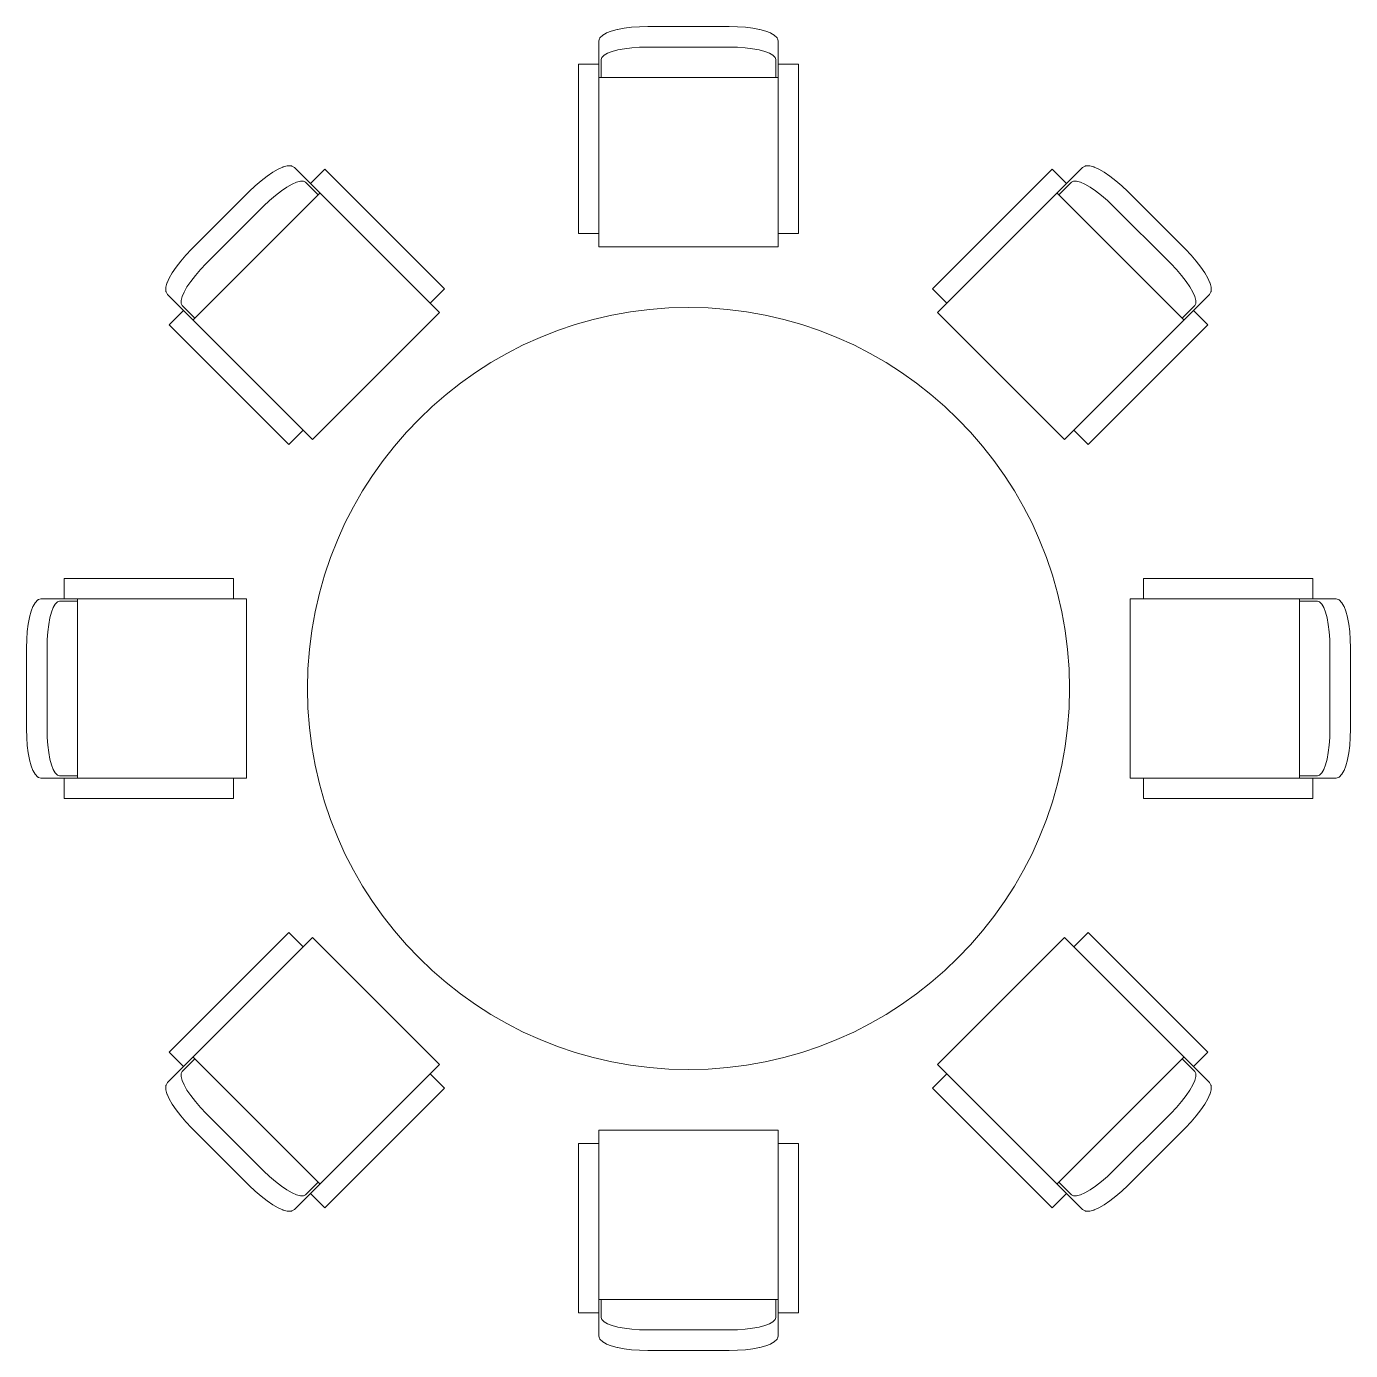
# Model space of a CAD drawing. Header units: millimetres. Extents: x 15905 to 65459, y 54615 to 76704.
# Drawn here: x 21704 to 24831, y 71879 to 75006 of the extents above; entities that cross this region are included whole.
import ezdxf

# ---------------------------------------------------------------- set-up
doc = ezdxf.new("R2010")
doc.units = ezdxf.units.MM
doc.layers.add('Столы', color=250, linetype='Continuous', lineweight=5)

# ---------------------------------------------------------------- blocks, each defined once
blk = doc.blocks.new('ОГ03 на8 персон столR900')
for p, q in [((-115.6, 1562.9), (-96.1, 1563.4)), ((-96.1, 1563.4), (-115.6, 1562.9)), ((-96.1, 1563.4), (96.1, 1563.4)), ((96.1, 1563.4), (-96.1, 1563.4)), ((96.1, 1563.4), (115.6, 1562.9)), ((115.6, 1562.9), (96.1, 1563.4)), ((-211.7, 1529.2), (-209.9, 1534.6)), ((-209.9, 1534.6), (-211.7, 1529.2)), ((-209.9, 1534.6), (-209.6, 1535.6)), ((-209.6, 1535.6), (-209.9, 1534.6)), ((-209.6, 1535.6), (-209.1, 1536.4)), ((-209.1, 1536.4), (-209.6, 1535.6)), ((-209.1, 1536.4), (-208.4, 1537.2)), ((-208.4, 1537.2), (-209.1, 1536.4)), ((-208.4, 1537.2), (-203.3, 1542.4)), ((-203.3, 1542.4), (-208.4, 1537.2)), ((-202.6, 1542.9), (-203.3, 1542.4)), ((-203.3, 1542.4), (-203.1, 1542.5)), ((-203.1, 1542.5), (-203, 1542.6)), ((-203, 1542.6), (-202.6, 1542.9)), ((-202.6, 1542.9), (-194.2, 1547.8)), ((-194.2, 1547.8), (-202.6, 1542.9)), ((-194.2, 1547.8), (-193.5, 1548.1)), ((-193.5, 1548.1), (-194.2, 1547.8)), ((-193.5, 1548.1), (-182.3, 1552.5)), ((-182.3, 1552.5), (-193.5, 1548.1)), ((-182.3, 1552.5), (-168.4, 1556.2)), ((-168.4, 1556.2), (-182.3, 1552.5)), ((-168.4, 1556.2), (-167.8, 1556.4)), ((-167.8, 1556.4), (-168.4, 1556.2)), ((-167.8, 1556.4), (-151.9, 1559.4)), ((-151.9, 1559.4), (-167.8, 1556.4)), ((-151.9, 1559.4), (-134.3, 1561.6)), ((-134.3, 1561.6), (-151.9, 1559.4)), ((-134.3, 1561.6), (-115.6, 1562.9)), ((-115.6, 1562.9), (-134.3, 1561.6)), ((115.6, 1562.9), (134.3, 1561.6)), ((134.3, 1561.6), (115.6, 1562.9)), ((134.3, 1561.6), (151.9, 1559.4)), ((151.9, 1559.4), (134.3, 1561.6)), ((151.9, 1559.4), (167.8, 1556.4)), ((167.8, 1556.4), (151.9, 1559.4)), ((168.4, 1556.2), (167.8, 1556.4)), ((168.4, 1556.2), (167.8, 1556.4)), ((168.4, 1556.2), (182.3, 1552.5)), ((182.3, 1552.5), (168.4, 1556.2)), ((182.3, 1552.5), (193.5, 1548.1)), ((193.5, 1548.1), (182.3, 1552.5)), ((194.2, 1547.8), (193.5, 1548.1)), ((194.2, 1547.8), (193.5, 1548.1)), ((194.2, 1547.8), (202.6, 1542.9)), ((202.6, 1542.9), (194.2, 1547.8)), ((203, 1542.6), (202.6, 1542.9)), ((203.3, 1542.4), (202.6, 1542.9)), ((203.1, 1542.5), (203, 1542.6)), ((203.3, 1542.4), (203.1, 1542.5)), ((203.3, 1542.4), (208.4, 1537.2)), ((208.4, 1537.2), (203.3, 1542.4)), ((209.1, 1536.4), (208.4, 1537.2)), ((209.1, 1536.4), (208.4, 1537.2)), ((209.6, 1535.6), (209.1, 1536.4)), ((209.6, 1535.6), (209.1, 1536.4)), ((209.9, 1534.6), (209.6, 1535.6)), ((209.9, 1534.6), (209.6, 1535.6)), ((209.9, 1534.6), (211.7, 1529.2)), ((211.7, 1529.2), (209.9, 1534.6)), ((-211.9, 1527.7), (-211.8, 1528.2)), ((-211.8, 1528.2), (-211.9, 1527.7)), ((-211.9, 1043.4), (-211.9, 1527.7)), ((-211.9, 1527.7), (-211.9, 1474.7)), ((-211.8, 1528.2), (-211.7, 1529.2)), ((-211.7, 1529.2), (-211.8, 1528.2)), ((-191.3, 1500.1), (-180.4, 1504.3)), ((-180.4, 1504.3), (-166.8, 1508)), ((-166.8, 1508), (-151.2, 1510.9)), ((-151.2, 1510.9), (-133.8, 1513.1)), ((-133.8, 1513.1), (-115.4, 1514.5)), ((-115.4, 1514.5), (-96, 1514.9)), ((-96, 1514.9), (96, 1514.9)), ((96, 1514.9), (115.4, 1514.5)), ((115.4, 1514.5), (133.8, 1513.1)), ((133.8, 1513.1), (151.2, 1510.9)), ((151.2, 1510.9), (166.8, 1508)), ((166.8, 1508), (180.4, 1504.3)), ((180.4, 1504.3), (191.3, 1500.1)), ((211.8, 1528.2), (211.7, 1529.2)), ((211.8, 1528.2), (211.7, 1529.2)), ((211.9, 1527.7), (211.8, 1528.2)), ((211.9, 1527.7), (211.8, 1528.2)), ((211.9, 1043.4), (211.9, 1527.7)), ((211.9, 1474.7), (211.9, 1527.7)), ((-260, 1474.7), (-260, 1074.7)), ((-211.9, 1474.7), (-260, 1474.7)), ((-211.9, 1474.7), (-260, 1474.7)), ((-260, 1474.7), (-260, 1074.7)), ((-206.1, 1485.2), (-204.4, 1490.4)), ((-206.1, 1443), (-206.1, 1485.2)), ((-204.4, 1490.4), (-199.4, 1495.4)), ((-199.4, 1495.4), (-191.3, 1500.1)), ((191.3, 1500.1), (199.4, 1495.4)), ((199.4, 1495.4), (204.4, 1490.4)), ((204.4, 1490.4), (206.1, 1485.2)), ((206.1, 1485.2), (206.1, 1443)), ((260, 1474.7), (211.9, 1474.7)), ((260, 1474.7), (211.9, 1474.7)), ((260, 1074.7), (260, 1474.7)), ((260, 1074.7), (260, 1474.7)), ((-211.9, 1443), (211.9, 1443)), ((-981.3, 1219.5), (-981.9, 1219.2)), ((-981.3, 1219.5), (-981.9, 1219.2)), ((-981.3, 1219.5), (-968.9, 1226.6)), ((-968.9, 1226.6), (-981.3, 1219.5)), ((-968.9, 1226.6), (-957.9, 1231.5)), ((-957.9, 1231.5), (-968.9, 1226.6)), ((-957.1, 1231.8), (-957.9, 1231.5)), ((-957.1, 1231.8), (-957.9, 1231.5)), ((-957.1, 1231.8), (-947.8, 1234.2)), ((-947.8, 1234.2), (-957.1, 1231.8)), ((-946.9, 1234.4), (-947.8, 1234.2)), ((-947.2, 1234.3), (-947.8, 1234.2)), ((-947.1, 1234.3), (-947.2, 1234.3)), ((-946.9, 1234.4), (-947.1, 1234.3)), ((-946.9, 1234.4), (-939.6, 1234.3)), ((-939.6, 1234.3), (-946.9, 1234.4)), ((-938.6, 1234.2), (-939.6, 1234.3)), ((-938.6, 1234.2), (-939.6, 1234.3)), ((-937.6, 1234), (-938.6, 1234.2)), ((-937.6, 1234), (-938.6, 1234.2)), ((-936.7, 1233.6), (-937.6, 1234)), ((-936.7, 1233.6), (-937.6, 1234)), ((-936.7, 1233.6), (-931.7, 1231)), ((-931.7, 1231), (-936.7, 1233.6)), ((-930.8, 1230.4), (-931.7, 1231)), ((-930.8, 1230.4), (-931.7, 1231)), ((-930.5, 1230.1), (-930.8, 1230.4)), ((-930.5, 1230.1), (-930.8, 1230.4)), ((-588, 887.6), (-930.5, 1230.1)), ((-892.9, 1192.6), (-930.5, 1230.1)), ((-858.9, 1226.6), (-892.9, 1192.6)), ((-858.9, 1226.6), (-892.9, 1192.6)), ((-576.1, 943.8), (-858.9, 1226.6)), ((-576.1, 943.8), (-858.9, 1226.6)), ((858.9, 1226.6), (576.1, 943.8)), ((858.9, 1226.6), (576.1, 943.8)), ((588, 887.6), (930.5, 1230.1)), ((892.9, 1192.6), (858.9, 1226.6)), ((892.9, 1192.6), (858.9, 1226.6)), ((930.5, 1230.1), (892.9, 1192.6)), ((930.5, 1230.1), (930.8, 1230.4)), ((930.8, 1230.4), (930.5, 1230.1)), ((930.8, 1230.4), (931.7, 1231)), ((931.7, 1231), (930.8, 1230.4)), ((931.7, 1231), (936.7, 1233.6)), ((936.7, 1233.6), (931.7, 1231)), ((936.7, 1233.6), (937.6, 1234)), ((937.6, 1234), (936.7, 1233.6)), ((937.6, 1234), (938.6, 1234.2)), ((938.6, 1234.2), (937.6, 1234)), ((938.6, 1234.2), (939.6, 1234.3)), ((939.6, 1234.3), (938.6, 1234.2)), ((939.6, 1234.3), (946.9, 1234.4)), ((946.9, 1234.4), (939.6, 1234.3)), ((946.9, 1234.4), (947.1, 1234.3)), ((947.8, 1234.2), (946.9, 1234.4)), ((947.1, 1234.3), (947.2, 1234.3)), ((947.2, 1234.3), (947.8, 1234.2)), ((947.8, 1234.2), (957.1, 1231.8)), ((957.1, 1231.8), (947.8, 1234.2)), ((957.1, 1231.8), (957.9, 1231.5)), ((957.9, 1231.5), (957.1, 1231.8)), ((957.9, 1231.5), (968.9, 1226.6)), ((968.9, 1226.6), (957.9, 1231.5)), ((968.9, 1226.6), (981.3, 1219.5)), ((981.3, 1219.5), (968.9, 1226.6)), ((981.3, 1219.5), (981.9, 1219.2)), ((981.9, 1219.2), (981.3, 1219.5)), ((-1023.4, 1186.9), (-1009.2, 1199.2)), ((-1009.2, 1199.2), (-1023.4, 1186.9)), ((-1009.2, 1199.2), (-995.2, 1210.1)), ((-995.2, 1210.1), (-1009.2, 1199.2)), ((-995.2, 1210.1), (-981.9, 1219.2)), ((-981.9, 1219.2), (-995.2, 1210.1)), ((-948.3, 1184.3), (-936.2, 1191.3)), ((-936.2, 1191.3), (-925.4, 1196)), ((-925.4, 1196), (-916.4, 1198.4)), ((-916.4, 1198.4), (-909.3, 1198.4)), ((-909.3, 1198.4), (-904.5, 1195.9)), ((-904.5, 1195.9), (-874.6, 1166.1)), ((874.6, 1166.1), (904.5, 1195.9)), ((904.5, 1195.9), (909.3, 1198.4)), ((909.3, 1198.4), (916.4, 1198.4)), ((916.4, 1198.4), (925.4, 1196)), ((925.4, 1196), (936.2, 1191.3)), ((936.2, 1191.3), (948.3, 1184.3)), ((981.9, 1219.2), (995.2, 1210.1)), ((995.2, 1210.1), (981.9, 1219.2)), ((995.2, 1210.1), (1009.2, 1199.2)), ((1009.2, 1199.2), (995.2, 1210.1)), ((1009.2, 1199.2), (1023.4, 1186.9)), ((1023.4, 1186.9), (1009.2, 1199.2)), ((-1173.5, 1037.5), (-1037.5, 1173.5)), ((-1037.5, 1173.5), (-1173.5, 1037.5)), ((-1170.1, 870.5), (-870.5, 1170.1)), ((-1037.5, 1173.5), (-1023.4, 1186.9)), ((-1023.4, 1186.9), (-1037.5, 1173.5)), ((-989.3, 1152.5), (-975.3, 1164.6)), ((-975.3, 1164.6), (-961.5, 1175.3)), ((-961.5, 1175.3), (-948.3, 1184.3)), ((870.5, 1170.1), (1170.1, 870.5)), ((948.3, 1184.3), (961.5, 1175.3)), ((961.5, 1175.3), (975.3, 1164.6)), ((975.3, 1164.6), (989.3, 1152.5)), ((1023.4, 1186.9), (1037.5, 1173.5)), ((1037.5, 1173.5), (1023.4, 1186.9)), ((1037.5, 1173.5), (1173.5, 1037.5)), ((1173.5, 1037.5), (1037.5, 1173.5)), ((-1139.1, 1003.3), (-1003.3, 1139.1)), ((-1003.3, 1139.1), (-989.3, 1152.5)), ((989.3, 1152.5), (1003.3, 1139.1)), ((1003.3, 1139.1), (1139.1, 1003.3)), ((-260, 1074.7), (-211.9, 1074.7)), ((-260, 1074.7), (-211.9, 1074.7)), ((-211.9, 1074.7), (-211.9, 1043.4)), ((211.9, 1074.7), (260, 1074.7)), ((211.9, 1043.4), (211.9, 1074.7)), ((211.9, 1074.7), (260, 1074.7)), ((-1186.9, 1023.4), (-1173.5, 1037.5)), ((-1173.5, 1037.5), (-1186.9, 1023.4)), ((-211.9, 1043.4), (211.9, 1043.4)), ((-211.9, 1043.4), (211.9, 1043.4)), ((1173.5, 1037.5), (1186.9, 1023.4)), ((1186.9, 1023.4), (1173.5, 1037.5)), ((-1210.1, 995.2), (-1199.2, 1009.2)), ((-1199.2, 1009.2), (-1210.1, 995.2)), ((-1199.2, 1009.2), (-1186.9, 1023.4)), ((-1186.9, 1023.4), (-1199.2, 1009.2)), ((-1152.5, 989.3), (-1139.1, 1003.3)), ((1139.1, 1003.3), (1152.5, 989.3)), ((1186.9, 1023.4), (1199.2, 1009.2)), ((1199.2, 1009.2), (1186.9, 1023.4)), ((1199.2, 1009.2), (1210.1, 995.2)), ((1210.1, 995.2), (1199.2, 1009.2)), ((-1226.6, 968.9), (-1219.5, 981.3)), ((-1219.5, 981.3), (-1226.6, 968.9)), ((-1219.5, 981.3), (-1219.2, 981.9)), ((-1219.2, 981.9), (-1219.5, 981.3)), ((-1219.2, 981.9), (-1210.1, 995.2)), ((-1210.1, 995.2), (-1219.2, 981.9)), ((-1175.3, 961.5), (-1164.6, 975.3)), ((-1164.6, 975.3), (-1152.5, 989.3)), ((1152.5, 989.3), (1164.6, 975.3)), ((1164.6, 975.3), (1175.3, 961.5)), ((1210.1, 995.2), (1219.2, 981.9)), ((1219.2, 981.9), (1210.1, 995.2)), ((1219.5, 981.3), (1219.2, 981.9)), ((1219.5, 981.3), (1219.2, 981.9)), ((1219.5, 981.3), (1226.6, 968.9)), ((1226.6, 968.9), (1219.5, 981.3)), ((-1234.2, 947.8), (-1234.4, 946.9)), ((-1234.4, 946.9), (-1234.3, 947.1)), ((-1234.3, 939.6), (-1234.4, 946.9)), ((-1234.4, 946.9), (-1234.3, 939.6)), ((-1234.3, 947.2), (-1234.2, 947.8)), ((-1234.3, 947.1), (-1234.3, 947.2)), ((-1234.2, 938.6), (-1234.3, 939.6)), ((-1234.3, 939.6), (-1234.2, 938.6)), ((-1234.2, 947.8), (-1231.8, 957.1)), ((-1231.8, 957.1), (-1234.2, 947.8)), ((-1234, 937.6), (-1234.2, 938.6)), ((-1234.2, 938.6), (-1234, 937.6)), ((-1231.8, 957.1), (-1231.5, 957.9)), ((-1231.5, 957.9), (-1231.8, 957.1)), ((-1231.5, 957.9), (-1226.6, 968.9)), ((-1226.6, 968.9), (-1231.5, 957.9)), ((-1191.3, 936.2), (-1184.3, 948.3)), ((-1184.3, 948.3), (-1175.3, 961.5)), ((-610.1, 909.7), (-576.1, 943.8)), ((-610.1, 909.7), (-576.1, 943.8)), ((576.1, 943.8), (610.1, 909.7)), ((576.1, 943.8), (610.1, 909.7)), ((1175.3, 961.5), (1184.3, 948.3)), ((1184.3, 948.3), (1191.3, 936.2)), ((1226.6, 968.9), (1231.5, 957.9)), ((1231.5, 957.9), (1226.6, 968.9)), ((1231.8, 957.1), (1231.5, 957.9)), ((1231.8, 957.1), (1231.5, 957.9)), ((1231.8, 957.1), (1234.2, 947.8)), ((1234.2, 947.8), (1231.8, 957.1)), ((1234, 937.6), (1234.2, 938.6)), ((1234, 937.6), (1234.2, 938.6)), ((1234.3, 947.2), (1234.2, 947.8)), ((1234.4, 946.9), (1234.2, 947.8)), ((1234.2, 938.6), (1234.3, 939.6)), ((1234.2, 938.6), (1234.3, 939.6)), ((1234.3, 947.1), (1234.3, 947.2)), ((1234.4, 946.9), (1234.3, 947.1)), ((1234.4, 946.9), (1234.3, 939.6)), ((1234.3, 939.6), (1234.4, 946.9)), ((-1233.6, 936.7), (-1234, 937.6)), ((-1234, 937.6), (-1233.6, 936.7)), ((-1231, 931.7), (-1233.6, 936.7)), ((-1233.6, 936.7), (-1231, 931.7)), ((-1230.4, 930.8), (-1231, 931.7)), ((-1231, 931.7), (-1230.4, 930.8)), ((-1230.1, 930.5), (-1230.4, 930.8)), ((-1230.4, 930.8), (-1230.1, 930.5)), ((-887.6, 588), (-1230.1, 930.5)), ((-1230.1, 930.5), (-1192.6, 892.9)), ((-1198.4, 916.4), (-1196, 925.4)), ((-1198.4, 909.3), (-1198.4, 916.4)), ((-1195.9, 904.5), (-1198.4, 909.3)), ((-1196, 925.4), (-1191.3, 936.2)), ((-588, 887.6), (-610.1, 909.7)), ((610.1, 909.7), (588, 887.6)), ((887.6, 588), (1230.1, 930.5)), ((1191.3, 936.2), (1196, 925.4)), ((1192.6, 892.9), (1230.1, 930.5)), ((1198.4, 909.3), (1195.9, 904.5)), ((1196, 925.4), (1198.4, 916.4)), ((1198.4, 916.4), (1198.4, 909.3)), ((1230.1, 930.5), (1230.4, 930.8)), ((1230.1, 930.5), (1230.4, 930.8)), ((1230.4, 930.8), (1231, 931.7)), ((1230.4, 930.8), (1231, 931.7)), ((1233.6, 936.7), (1231, 931.7)), ((1231, 931.7), (1233.6, 936.7)), ((1233.6, 936.7), (1234, 937.6)), ((1233.6, 936.7), (1234, 937.6)), ((-1192.6, 892.9), (-1226.6, 858.9)), ((-1192.6, 892.9), (-1226.6, 858.9)), ((-1166.1, 874.6), (-1195.9, 904.5)), ((-887.6, 588), (-588, 887.6)), ((-887.6, 588), (-588, 887.6)), ((588, 887.6), (887.6, 588)), ((588, 887.6), (887.6, 588)), ((1195.9, 904.5), (1166.1, 874.6)), ((1226.6, 858.9), (1192.6, 892.9)), ((1226.6, 858.9), (1192.6, 892.9)), ((-1226.6, 858.9), (-943.8, 576.1)), ((-1226.6, 858.9), (-943.8, 576.1)), ((943.8, 576.1), (1226.6, 858.9)), ((943.8, 576.1), (1226.6, 858.9)), ((-943.8, 576.1), (-909.7, 610.1)), ((-943.8, 576.1), (-909.7, 610.1)), ((-909.7, 610.1), (-887.6, 588)), ((887.6, 588), (909.7, 610.1)), ((909.7, 610.1), (943.8, 576.1)), ((909.7, 610.1), (943.8, 576.1)), ((-1474.7, 260), (-1474.7, 211.9)), ((-1074.7, 260), (-1474.7, 260)), ((-1074.7, 260), (-1474.7, 260)), ((-1474.7, 260), (-1474.7, 211.9)), ((-1074.7, 211.9), (-1074.7, 260)), ((-1074.7, 211.9), (-1074.7, 260)), ((1074.7, 260), (1074.7, 211.9)), ((1474.7, 260), (1074.7, 260)), ((1474.7, 260), (1074.7, 260)), ((1074.7, 260), (1074.7, 211.9)), ((1474.7, 211.9), (1474.7, 260)), ((1474.7, 211.9), (1474.7, 260)), ((-1552.5, 182.3), (-1548.1, 193.5)), ((-1548.1, 193.5), (-1552.5, 182.3)), ((-1547.8, 194.2), (-1548.1, 193.5)), ((-1547.8, 194.2), (-1548.1, 193.5)), ((-1547.8, 194.2), (-1542.9, 202.6)), ((-1542.9, 202.6), (-1547.8, 194.2)), ((-1542.4, 203.3), (-1542.9, 202.6)), ((-1542.6, 203), (-1542.9, 202.6)), ((-1542.5, 203.1), (-1542.6, 203)), ((-1542.4, 203.3), (-1542.5, 203.1)), ((-1542.4, 203.3), (-1537.2, 208.4)), ((-1537.2, 208.4), (-1542.4, 203.3)), ((-1536.4, 209.1), (-1537.2, 208.4)), ((-1536.4, 209.1), (-1537.2, 208.4)), ((-1535.6, 209.6), (-1536.4, 209.1)), ((-1535.6, 209.6), (-1536.4, 209.1)), ((-1534.6, 209.9), (-1535.6, 209.6)), ((-1534.6, 209.9), (-1535.6, 209.6)), ((-1534.6, 209.9), (-1529.2, 211.7)), ((-1529.2, 211.7), (-1534.6, 209.9)), ((-1528.2, 211.8), (-1529.2, 211.7)), ((-1528.2, 211.8), (-1529.2, 211.7)), ((-1527.7, 211.9), (-1528.2, 211.8)), ((-1527.7, 211.9), (-1528.2, 211.8)), ((-1043.4, 211.9), (-1527.7, 211.9)), ((-1474.7, 211.9), (-1527.7, 211.9)), ((-1504.3, 180.4), (-1500.1, 191.3)), ((-1500.1, 191.3), (-1495.4, 199.4)), ((-1495.4, 199.4), (-1490.4, 204.4)), ((-1490.4, 204.4), (-1485.2, 206.1)), ((-1485.2, 206.1), (-1443, 206.1)), ((-1443, -211.9), (-1443, 211.9)), ((-1043.4, 211.9), (-1074.7, 211.9)), ((-1043.4, -211.9), (-1043.4, 211.9)), ((-1043.4, -211.9), (-1043.4, 211.9)), ((1043.4, 211.9), (1527.7, 211.9)), ((1043.4, 211.9), (1043.4, -211.9)), ((1074.7, 211.9), (1043.4, 211.9)), ((1043.4, 211.9), (1043.4, -211.9)), ((1443, 211.9), (1443, -211.9)), ((1443, 206.1), (1485.2, 206.1)), ((1527.7, 211.9), (1474.7, 211.9)), ((1485.2, 206.1), (1490.4, 204.4)), ((1490.4, 204.4), (1495.4, 199.4)), ((1495.4, 199.4), (1500.1, 191.3)), ((1500.1, 191.3), (1504.3, 180.4)), ((1527.7, 211.9), (1528.2, 211.8)), ((1528.2, 211.8), (1527.7, 211.9)), ((1528.2, 211.8), (1529.2, 211.7)), ((1529.2, 211.7), (1528.2, 211.8)), ((1529.2, 211.7), (1534.6, 209.9)), ((1534.6, 209.9), (1529.2, 211.7)), ((1534.6, 209.9), (1535.6, 209.6)), ((1535.6, 209.6), (1534.6, 209.9)), ((1535.6, 209.6), (1536.4, 209.1)), ((1536.4, 209.1), (1535.6, 209.6)), ((1536.4, 209.1), (1537.2, 208.4)), ((1537.2, 208.4), (1536.4, 209.1)), ((1537.2, 208.4), (1542.4, 203.3)), ((1542.4, 203.3), (1537.2, 208.4)), ((1542.4, 203.3), (1542.5, 203.1)), ((1542.9, 202.6), (1542.4, 203.3)), ((1542.5, 203.1), (1542.6, 203)), ((1542.6, 203), (1542.9, 202.6)), ((1542.9, 202.6), (1547.8, 194.2)), ((1547.8, 194.2), (1542.9, 202.6)), ((1547.8, 194.2), (1548.1, 193.5)), ((1548.1, 193.5), (1547.8, 194.2)), ((1548.1, 193.5), (1552.5, 182.3)), ((1552.5, 182.3), (1548.1, 193.5)), ((-1559.4, 151.9), (-1556.4, 167.8)), ((-1556.4, 167.8), (-1559.4, 151.9)), ((-1556.2, 168.4), (-1556.4, 167.8)), ((-1556.2, 168.4), (-1556.4, 167.8)), ((-1556.2, 168.4), (-1552.5, 182.3)), ((-1552.5, 182.3), (-1556.2, 168.4)), ((-1510.9, 151.2), (-1508, 166.8)), ((-1508, 166.8), (-1504.3, 180.4)), ((1504.3, 180.4), (1508, 166.8)), ((1508, 166.8), (1510.9, 151.2)), ((1552.5, 182.3), (1556.2, 168.4)), ((1556.2, 168.4), (1552.5, 182.3)), ((1556.2, 168.4), (1556.4, 167.8)), ((1556.4, 167.8), (1556.2, 168.4)), ((1556.4, 167.8), (1559.4, 151.9)), ((1559.4, 151.9), (1556.4, 167.8)), ((-1562.9, 115.6), (-1561.6, 134.3)), ((-1561.6, 134.3), (-1562.9, 115.6)), ((-1561.6, 134.3), (-1559.4, 151.9)), ((-1559.4, 151.9), (-1561.6, 134.3)), ((-1514.5, 115.4), (-1513.1, 133.8)), ((-1513.1, 133.8), (-1510.9, 151.2)), ((1510.9, 151.2), (1513.1, 133.8)), ((1513.1, 133.8), (1514.5, 115.4)), ((1559.4, 151.9), (1561.6, 134.3)), ((1561.6, 134.3), (1559.4, 151.9)), ((1561.6, 134.3), (1562.9, 115.6)), ((1562.9, 115.6), (1561.6, 134.3)), ((-1563.4, 96.1), (-1562.9, 115.6)), ((-1562.9, 115.6), (-1563.4, 96.1)), ((-1563.4, -96.1), (-1563.4, 96.1)), ((-1563.4, 96.1), (-1563.4, -96.1)), ((-1514.9, 96), (-1514.5, 115.4)), ((-1514.9, -96), (-1514.9, 96)), ((1514.5, 115.4), (1514.9, 96)), ((1514.9, 96), (1514.9, -96)), ((1562.9, 115.6), (1563.4, 96.1)), ((1563.4, 96.1), (1562.9, 115.6)), ((1563.4, 96.1), (1563.4, -96.1)), ((1563.4, -96.1), (1563.4, 96.1)), ((-1562.9, -115.6), (-1563.4, -96.1)), ((-1563.4, -96.1), (-1562.9, -115.6)), ((-1561.6, -134.3), (-1562.9, -115.6)), ((-1562.9, -115.6), (-1561.6, -134.3)), ((-1514.5, -115.4), (-1514.9, -96)), ((-1513.1, -133.8), (-1514.5, -115.4)), ((1514.5, -115.4), (1513.1, -133.8)), ((1514.9, -96), (1514.5, -115.4)), ((1562.9, -115.6), (1561.6, -134.3)), ((1561.6, -134.3), (1562.9, -115.6)), ((1563.4, -96.1), (1562.9, -115.6)), ((1562.9, -115.6), (1563.4, -96.1)), ((-1559.4, -151.9), (-1561.6, -134.3)), ((-1561.6, -134.3), (-1559.4, -151.9)), ((-1556.4, -167.8), (-1559.4, -151.9)), ((-1559.4, -151.9), (-1556.4, -167.8)), ((-1510.9, -151.2), (-1513.1, -133.8)), ((-1508, -166.8), (-1510.9, -151.2)), ((1510.9, -151.2), (1508, -166.8)), ((1513.1, -133.8), (1510.9, -151.2)), ((1559.4, -151.9), (1556.4, -167.8)), ((1556.4, -167.8), (1559.4, -151.9)), ((1561.6, -134.3), (1559.4, -151.9)), ((1559.4, -151.9), (1561.6, -134.3)), ((-1556.2, -168.4), (-1556.4, -167.8)), ((-1556.4, -167.8), (-1556.2, -168.4)), ((-1552.5, -182.3), (-1556.2, -168.4)), ((-1556.2, -168.4), (-1552.5, -182.3)), ((-1548.1, -193.5), (-1552.5, -182.3)), ((-1552.5, -182.3), (-1548.1, -193.5)), ((-1504.3, -180.4), (-1508, -166.8)), ((-1500.1, -191.3), (-1504.3, -180.4)), ((1504.3, -180.4), (1500.1, -191.3)), ((1508, -166.8), (1504.3, -180.4)), ((1552.5, -182.3), (1548.1, -193.5)), ((1548.1, -193.5), (1552.5, -182.3)), ((1556.2, -168.4), (1552.5, -182.3)), ((1552.5, -182.3), (1556.2, -168.4)), ((1556.2, -168.4), (1556.4, -167.8)), ((1556.2, -168.4), (1556.4, -167.8)), ((-1547.8, -194.2), (-1548.1, -193.5)), ((-1548.1, -193.5), (-1547.8, -194.2)), ((-1542.9, -202.6), (-1547.8, -194.2)), ((-1547.8, -194.2), (-1542.9, -202.6)), ((-1542.6, -203), (-1542.9, -202.6)), ((-1542.9, -202.6), (-1542.4, -203.3)), ((-1542.5, -203.1), (-1542.6, -203)), ((-1542.4, -203.3), (-1542.5, -203.1)), ((-1537.2, -208.4), (-1542.4, -203.3)), ((-1542.4, -203.3), (-1537.2, -208.4)), ((-1536.4, -209.1), (-1537.2, -208.4)), ((-1537.2, -208.4), (-1536.4, -209.1)), ((-1535.6, -209.6), (-1536.4, -209.1)), ((-1536.4, -209.1), (-1535.6, -209.6)), ((-1534.6, -209.9), (-1535.6, -209.6)), ((-1535.6, -209.6), (-1534.6, -209.9)), ((-1529.2, -211.7), (-1534.6, -209.9)), ((-1534.6, -209.9), (-1529.2, -211.7)), ((-1528.2, -211.8), (-1529.2, -211.7)), ((-1529.2, -211.7), (-1528.2, -211.8)), ((-1527.7, -211.9), (-1528.2, -211.8)), ((-1528.2, -211.8), (-1527.7, -211.9)), ((-1043.4, -211.9), (-1527.7, -211.9)), ((-1527.7, -211.9), (-1474.7, -211.9)), ((-1495.4, -199.4), (-1500.1, -191.3)), ((-1490.4, -204.4), (-1495.4, -199.4)), ((-1485.2, -206.1), (-1490.4, -204.4)), ((-1443, -206.1), (-1485.2, -206.1)), ((-1474.7, -211.9), (-1474.7, -260)), ((-1474.7, -211.9), (-1474.7, -260)), ((-1074.7, -260), (-1074.7, -211.9)), ((-1074.7, -260), (-1074.7, -211.9)), ((-1074.7, -211.9), (-1043.4, -211.9)), ((1043.4, -211.9), (1527.7, -211.9)), ((1043.4, -211.9), (1074.7, -211.9)), ((1074.7, -211.9), (1074.7, -260)), ((1074.7, -211.9), (1074.7, -260)), ((1485.2, -206.1), (1443, -206.1)), ((1474.7, -260), (1474.7, -211.9)), ((1474.7, -260), (1474.7, -211.9)), ((1474.7, -211.9), (1527.7, -211.9)), ((1490.4, -204.4), (1485.2, -206.1)), ((1495.4, -199.4), (1490.4, -204.4)), ((1500.1, -191.3), (1495.4, -199.4)), ((1527.7, -211.9), (1528.2, -211.8)), ((1527.7, -211.9), (1528.2, -211.8)), ((1528.2, -211.8), (1529.2, -211.7)), ((1528.2, -211.8), (1529.2, -211.7)), ((1534.6, -209.9), (1529.2, -211.7)), ((1529.2, -211.7), (1534.6, -209.9)), ((1534.6, -209.9), (1535.6, -209.6)), ((1534.6, -209.9), (1535.6, -209.6)), ((1535.6, -209.6), (1536.4, -209.1)), ((1535.6, -209.6), (1536.4, -209.1)), ((1536.4, -209.1), (1537.2, -208.4)), ((1536.4, -209.1), (1537.2, -208.4)), ((1542.4, -203.3), (1537.2, -208.4)), ((1537.2, -208.4), (1542.4, -203.3)), ((1542.4, -203.3), (1542.9, -202.6)), ((1542.4, -203.3), (1542.5, -203.1)), ((1542.5, -203.1), (1542.6, -203)), ((1542.6, -203), (1542.9, -202.6)), ((1547.8, -194.2), (1542.9, -202.6)), ((1542.9, -202.6), (1547.8, -194.2)), ((1547.8, -194.2), (1548.1, -193.5)), ((1547.8, -194.2), (1548.1, -193.5)), ((-1474.7, -260), (-1074.7, -260)), ((-1474.7, -260), (-1074.7, -260)), ((1074.7, -260), (1474.7, -260)), ((1074.7, -260), (1474.7, -260)), ((-887.6, -588), (-1230.1, -930.5)), ((-943.8, -576.1), (-1226.6, -858.9)), ((-943.8, -576.1), (-1226.6, -858.9)), ((-909.7, -610.1), (-943.8, -576.1)), ((-909.7, -610.1), (-943.8, -576.1)), ((-887.6, -588), (-909.7, -610.1)), ((-588, -887.6), (-887.6, -588)), ((-588, -887.6), (-887.6, -588)), ((887.6, -588), (588, -887.6)), ((887.6, -588), (588, -887.6)), ((887.6, -588), (1230.1, -930.5)), ((909.7, -610.1), (887.6, -588)), ((943.8, -576.1), (909.7, -610.1)), ((943.8, -576.1), (909.7, -610.1)), ((1226.6, -858.9), (943.8, -576.1)), ((1226.6, -858.9), (943.8, -576.1)), ((-1226.6, -858.9), (-1192.6, -892.9)), ((-1226.6, -858.9), (-1192.6, -892.9)), ((-1195.9, -904.5), (-1166.1, -874.6)), ((-870.5, -1170.1), (-1170.1, -870.5)), ((1170.1, -870.5), (870.5, -1170.1)), ((1166.1, -874.6), (1195.9, -904.5)), ((1192.6, -892.9), (1226.6, -858.9)), ((1192.6, -892.9), (1226.6, -858.9)), ((-1192.6, -892.9), (-1230.1, -930.5)), ((-1198.4, -909.3), (-1195.9, -904.5)), ((-588, -887.6), (-930.5, -1230.1)), ((-610.1, -909.7), (-588, -887.6)), ((588, -887.6), (930.5, -1230.1)), ((588, -887.6), (610.1, -909.7)), ((1230.1, -930.5), (1192.6, -892.9)), ((1195.9, -904.5), (1198.4, -909.3)), ((-1234, -937.6), (-1234.2, -938.6)), ((-1234, -937.6), (-1234.2, -938.6)), ((-1233.6, -936.7), (-1234, -937.6)), ((-1233.6, -936.7), (-1234, -937.6)), ((-1233.6, -936.7), (-1231, -931.7)), ((-1231, -931.7), (-1233.6, -936.7)), ((-1230.4, -930.8), (-1231, -931.7)), ((-1230.4, -930.8), (-1231, -931.7)), ((-1230.1, -930.5), (-1230.4, -930.8)), ((-1230.1, -930.5), (-1230.4, -930.8)), ((-1198.4, -916.4), (-1198.4, -909.3)), ((-1196, -925.4), (-1198.4, -916.4)), ((-1191.3, -936.2), (-1196, -925.4)), ((-1184.3, -948.3), (-1191.3, -936.2)), ((-576.1, -943.8), (-610.1, -909.7)), ((-576.1, -943.8), (-610.1, -909.7)), ((610.1, -909.7), (576.1, -943.8)), ((610.1, -909.7), (576.1, -943.8)), ((1191.3, -936.2), (1184.3, -948.3)), ((1196, -925.4), (1191.3, -936.2)), ((1198.4, -916.4), (1196, -925.4)), ((1198.4, -909.3), (1198.4, -916.4)), ((1230.1, -930.5), (1230.4, -930.8)), ((1230.4, -930.8), (1230.1, -930.5)), ((1230.4, -930.8), (1231, -931.7)), ((1231, -931.7), (1230.4, -930.8)), ((1231, -931.7), (1233.6, -936.7)), ((1233.6, -936.7), (1231, -931.7)), ((1233.6, -936.7), (1234, -937.6)), ((1234, -937.6), (1233.6, -936.7)), ((1234, -937.6), (1234.2, -938.6)), ((1234.2, -938.6), (1234, -937.6)), ((-1234.4, -946.9), (-1234.3, -939.6)), ((-1234.3, -939.6), (-1234.4, -946.9)), ((-1234.4, -946.9), (-1234.3, -947.1)), ((-1234.4, -946.9), (-1234.2, -947.8)), ((-1234.2, -938.6), (-1234.3, -939.6)), ((-1234.2, -938.6), (-1234.3, -939.6)), ((-1234.3, -947.1), (-1234.3, -947.2)), ((-1234.3, -947.2), (-1234.2, -947.8)), ((-1231.8, -957.1), (-1234.2, -947.8)), ((-1234.2, -947.8), (-1231.8, -957.1)), ((-1231.8, -957.1), (-1231.5, -957.9)), ((-1231.8, -957.1), (-1231.5, -957.9)), ((-1226.6, -968.9), (-1231.5, -957.9)), ((-1231.5, -957.9), (-1226.6, -968.9)), ((-1219.5, -981.3), (-1226.6, -968.9)), ((-1226.6, -968.9), (-1219.5, -981.3)), ((-1175.3, -961.5), (-1184.3, -948.3)), ((-1164.6, -975.3), (-1175.3, -961.5)), ((-858.9, -1226.6), (-576.1, -943.8)), ((-858.9, -1226.6), (-576.1, -943.8)), ((576.1, -943.8), (858.9, -1226.6)), ((576.1, -943.8), (858.9, -1226.6)), ((1175.3, -961.5), (1164.6, -975.3)), ((1184.3, -948.3), (1175.3, -961.5)), ((1226.6, -968.9), (1219.5, -981.3)), ((1219.5, -981.3), (1226.6, -968.9)), ((1231.5, -957.9), (1226.6, -968.9)), ((1226.6, -968.9), (1231.5, -957.9)), ((1231.8, -957.1), (1231.5, -957.9)), ((1231.5, -957.9), (1231.8, -957.1)), ((1234.2, -947.8), (1231.8, -957.1)), ((1231.8, -957.1), (1234.2, -947.8)), ((1234.2, -938.6), (1234.3, -939.6)), ((1234.3, -939.6), (1234.2, -938.6)), ((1234.2, -947.8), (1234.4, -946.9)), ((1234.3, -947.2), (1234.2, -947.8)), ((1234.3, -939.6), (1234.4, -946.9)), ((1234.4, -946.9), (1234.3, -939.6)), ((1234.4, -946.9), (1234.3, -947.1)), ((1234.3, -947.1), (1234.3, -947.2)), ((-1219.5, -981.3), (-1219.2, -981.9)), ((-1219.5, -981.3), (-1219.2, -981.9)), ((-1210.1, -995.2), (-1219.2, -981.9)), ((-1219.2, -981.9), (-1210.1, -995.2)), ((-1199.2, -1009.2), (-1210.1, -995.2)), ((-1210.1, -995.2), (-1199.2, -1009.2)), ((-1152.5, -989.3), (-1164.6, -975.3)), ((-1139.1, -1003.3), (-1152.5, -989.3)), ((1152.5, -989.3), (1139.1, -1003.3)), ((1164.6, -975.3), (1152.5, -989.3)), ((1210.1, -995.2), (1199.2, -1009.2)), ((1199.2, -1009.2), (1210.1, -995.2)), ((1219.2, -981.9), (1210.1, -995.2)), ((1210.1, -995.2), (1219.2, -981.9)), ((1219.5, -981.3), (1219.2, -981.9)), ((1219.2, -981.9), (1219.5, -981.3)), ((-1186.9, -1023.4), (-1199.2, -1009.2)), ((-1199.2, -1009.2), (-1186.9, -1023.4)), ((-1173.5, -1037.5), (-1186.9, -1023.4)), ((-1186.9, -1023.4), (-1173.5, -1037.5)), ((-1003.3, -1139.1), (-1139.1, -1003.3)), ((1139.1, -1003.3), (1003.3, -1139.1)), ((1186.9, -1023.4), (1173.5, -1037.5)), ((1173.5, -1037.5), (1186.9, -1023.4)), ((1199.2, -1009.2), (1186.9, -1023.4)), ((1186.9, -1023.4), (1199.2, -1009.2)), ((-1037.5, -1173.5), (-1173.5, -1037.5)), ((-1173.5, -1037.5), (-1037.5, -1173.5)), ((211.9, -1043.4), (-211.9, -1043.4)), ((-211.9, -1043.4), (-211.9, -1527.7)), ((211.9, -1043.4), (-211.9, -1043.4)), ((-211.9, -1043.4), (-211.9, -1074.7)), ((211.9, -1043.4), (211.9, -1527.7)), ((211.9, -1074.7), (211.9, -1043.4)), ((1173.5, -1037.5), (1037.5, -1173.5)), ((1037.5, -1173.5), (1173.5, -1037.5)), ((-211.9, -1074.7), (-260, -1074.7)), ((-260, -1074.7), (-260, -1474.7)), ((-211.9, -1074.7), (-260, -1074.7)), ((-260, -1074.7), (-260, -1474.7)), ((260, -1074.7), (211.9, -1074.7)), ((260, -1074.7), (211.9, -1074.7)), ((260, -1474.7), (260, -1074.7)), ((260, -1474.7), (260, -1074.7)), ((-989.3, -1152.5), (-1003.3, -1139.1)), ((-975.3, -1164.6), (-989.3, -1152.5)), ((989.3, -1152.5), (975.3, -1164.6)), ((1003.3, -1139.1), (989.3, -1152.5)), ((-1023.4, -1186.9), (-1037.5, -1173.5)), ((-1037.5, -1173.5), (-1023.4, -1186.9)), ((-1009.2, -1199.2), (-1023.4, -1186.9)), ((-1023.4, -1186.9), (-1009.2, -1199.2)), ((-961.5, -1175.3), (-975.3, -1164.6)), ((-948.3, -1184.3), (-961.5, -1175.3)), ((-936.2, -1191.3), (-948.3, -1184.3)), ((-874.6, -1166.1), (-904.5, -1195.9)), ((904.5, -1195.9), (874.6, -1166.1)), ((948.3, -1184.3), (936.2, -1191.3)), ((961.5, -1175.3), (948.3, -1184.3)), ((975.3, -1164.6), (961.5, -1175.3)), ((1023.4, -1186.9), (1009.2, -1199.2)), ((1009.2, -1199.2), (1023.4, -1186.9)), ((1037.5, -1173.5), (1023.4, -1186.9)), ((1023.4, -1186.9), (1037.5, -1173.5)), ((-995.2, -1210.1), (-1009.2, -1199.2)), ((-1009.2, -1199.2), (-995.2, -1210.1)), ((-981.9, -1219.2), (-995.2, -1210.1)), ((-995.2, -1210.1), (-981.9, -1219.2)), ((-981.3, -1219.5), (-981.9, -1219.2)), ((-981.9, -1219.2), (-981.3, -1219.5)), ((-925.4, -1196), (-936.2, -1191.3)), ((-930.5, -1230.1), (-892.9, -1192.6)), ((-916.4, -1198.4), (-925.4, -1196)), ((-909.3, -1198.4), (-916.4, -1198.4)), ((-904.5, -1195.9), (-909.3, -1198.4)), ((-892.9, -1192.6), (-858.9, -1226.6)), ((-892.9, -1192.6), (-858.9, -1226.6)), ((858.9, -1226.6), (892.9, -1192.6)), ((858.9, -1226.6), (892.9, -1192.6)), ((892.9, -1192.6), (930.5, -1230.1)), ((909.3, -1198.4), (904.5, -1195.9)), ((916.4, -1198.4), (909.3, -1198.4)), ((925.4, -1196), (916.4, -1198.4)), ((936.2, -1191.3), (925.4, -1196)), ((981.3, -1219.5), (981.9, -1219.2)), ((981.3, -1219.5), (981.9, -1219.2)), ((995.2, -1210.1), (981.9, -1219.2)), ((981.9, -1219.2), (995.2, -1210.1)), ((1009.2, -1199.2), (995.2, -1210.1)), ((995.2, -1210.1), (1009.2, -1199.2)), ((-968.9, -1226.6), (-981.3, -1219.5)), ((-981.3, -1219.5), (-968.9, -1226.6)), ((-957.9, -1231.5), (-968.9, -1226.6)), ((-968.9, -1226.6), (-957.9, -1231.5)), ((-957.1, -1231.8), (-957.9, -1231.5)), ((-957.9, -1231.5), (-957.1, -1231.8)), ((-947.8, -1234.2), (-957.1, -1231.8)), ((-957.1, -1231.8), (-947.8, -1234.2)), ((-947.2, -1234.3), (-947.8, -1234.2)), ((-947.8, -1234.2), (-946.9, -1234.4)), ((-947.1, -1234.3), (-947.2, -1234.3)), ((-946.9, -1234.4), (-947.1, -1234.3)), ((-939.6, -1234.3), (-946.9, -1234.4)), ((-946.9, -1234.4), (-939.6, -1234.3)), ((-938.6, -1234.2), (-939.6, -1234.3)), ((-939.6, -1234.3), (-938.6, -1234.2)), ((-937.6, -1234), (-938.6, -1234.2)), ((-938.6, -1234.2), (-937.6, -1234)), ((-936.7, -1233.6), (-937.6, -1234)), ((-937.6, -1234), (-936.7, -1233.6)), ((-931.7, -1231), (-936.7, -1233.6)), ((-936.7, -1233.6), (-931.7, -1231)), ((-930.8, -1230.4), (-931.7, -1231)), ((-931.7, -1231), (-930.8, -1230.4)), ((-930.5, -1230.1), (-930.8, -1230.4)), ((-930.8, -1230.4), (-930.5, -1230.1)), ((930.5, -1230.1), (930.8, -1230.4)), ((930.5, -1230.1), (930.8, -1230.4)), ((930.8, -1230.4), (931.7, -1231)), ((930.8, -1230.4), (931.7, -1231)), ((936.7, -1233.6), (931.7, -1231)), ((931.7, -1231), (936.7, -1233.6)), ((936.7, -1233.6), (937.6, -1234)), ((936.7, -1233.6), (937.6, -1234)), ((937.6, -1234), (938.6, -1234.2)), ((937.6, -1234), (938.6, -1234.2)), ((938.6, -1234.2), (939.6, -1234.3)), ((938.6, -1234.2), (939.6, -1234.3)), ((946.9, -1234.4), (939.6, -1234.3)), ((939.6, -1234.3), (946.9, -1234.4)), ((946.9, -1234.4), (947.8, -1234.2)), ((946.9, -1234.4), (947.1, -1234.3)), ((947.1, -1234.3), (947.2, -1234.3)), ((947.2, -1234.3), (947.8, -1234.2)), ((957.1, -1231.8), (947.8, -1234.2)), ((947.8, -1234.2), (957.1, -1231.8)), ((957.1, -1231.8), (957.9, -1231.5)), ((957.1, -1231.8), (957.9, -1231.5)), ((968.9, -1226.6), (957.9, -1231.5)), ((957.9, -1231.5), (968.9, -1226.6)), ((981.3, -1219.5), (968.9, -1226.6)), ((968.9, -1226.6), (981.3, -1219.5)), ((211.9, -1443), (-211.9, -1443)), ((-206.1, -1485.2), (-206.1, -1443)), ((206.1, -1443), (206.1, -1485.2)), ((-260, -1474.7), (-211.9, -1474.7)), ((-260, -1474.7), (-211.9, -1474.7)), ((-211.9, -1474.7), (-211.9, -1527.7)), ((-204.4, -1490.4), (-206.1, -1485.2)), ((-199.4, -1495.4), (-204.4, -1490.4)), ((-191.3, -1500.1), (-199.4, -1495.4)), ((-180.4, -1504.3), (-191.3, -1500.1)), ((191.3, -1500.1), (180.4, -1504.3)), ((199.4, -1495.4), (191.3, -1500.1)), ((204.4, -1490.4), (199.4, -1495.4)), ((206.1, -1485.2), (204.4, -1490.4)), ((211.9, -1474.7), (260, -1474.7)), ((211.9, -1527.7), (211.9, -1474.7)), ((211.9, -1474.7), (260, -1474.7)), ((-211.9, -1527.7), (-211.8, -1528.2)), ((-211.9, -1527.7), (-211.8, -1528.2)), ((-211.8, -1528.2), (-211.7, -1529.2)), ((-211.8, -1528.2), (-211.7, -1529.2)), ((-209.9, -1534.6), (-211.7, -1529.2)), ((-211.7, -1529.2), (-209.9, -1534.6)), ((-166.8, -1508), (-180.4, -1504.3)), ((-151.2, -1510.9), (-166.8, -1508)), ((-133.8, -1513.1), (-151.2, -1510.9)), ((-115.4, -1514.5), (-133.8, -1513.1)), ((-96, -1514.9), (-115.4, -1514.5)), ((96, -1514.9), (-96, -1514.9)), ((115.4, -1514.5), (96, -1514.9)), ((133.8, -1513.1), (115.4, -1514.5)), ((151.2, -1510.9), (133.8, -1513.1)), ((166.8, -1508), (151.2, -1510.9)), ((180.4, -1504.3), (166.8, -1508)), ((211.7, -1529.2), (209.9, -1534.6)), ((209.9, -1534.6), (211.7, -1529.2)), ((211.8, -1528.2), (211.7, -1529.2)), ((211.7, -1529.2), (211.8, -1528.2)), ((211.9, -1527.7), (211.8, -1528.2)), ((211.8, -1528.2), (211.9, -1527.7)), ((-209.9, -1534.6), (-209.6, -1535.6)), ((-209.9, -1534.6), (-209.6, -1535.6)), ((-209.6, -1535.6), (-209.1, -1536.4)), ((-209.6, -1535.6), (-209.1, -1536.4)), ((-209.1, -1536.4), (-208.4, -1537.2)), ((-209.1, -1536.4), (-208.4, -1537.2)), ((-203.3, -1542.4), (-208.4, -1537.2)), ((-208.4, -1537.2), (-203.3, -1542.4)), ((-203.3, -1542.4), (-203.1, -1542.5)), ((-203.3, -1542.4), (-202.6, -1542.9)), ((-203.1, -1542.5), (-203, -1542.6)), ((-203, -1542.6), (-202.6, -1542.9)), ((-194.2, -1547.8), (-202.6, -1542.9)), ((-202.6, -1542.9), (-194.2, -1547.8)), ((-194.2, -1547.8), (-193.5, -1548.1)), ((-194.2, -1547.8), (-193.5, -1548.1)), ((-182.3, -1552.5), (-193.5, -1548.1)), ((-193.5, -1548.1), (-182.3, -1552.5)), ((-168.4, -1556.2), (-182.3, -1552.5)), ((-182.3, -1552.5), (-168.4, -1556.2)), ((-168.4, -1556.2), (-167.8, -1556.4)), ((-168.4, -1556.2), (-167.8, -1556.4)), ((-151.9, -1559.4), (-167.8, -1556.4)), ((-167.8, -1556.4), (-151.9, -1559.4)), ((-134.3, -1561.6), (-151.9, -1559.4)), ((-151.9, -1559.4), (-134.3, -1561.6)), ((-115.6, -1562.9), (-134.3, -1561.6)), ((-134.3, -1561.6), (-115.6, -1562.9)), ((-96.1, -1563.4), (-115.6, -1562.9)), ((-115.6, -1562.9), (-96.1, -1563.4)), ((115.6, -1562.9), (96.1, -1563.4)), ((96.1, -1563.4), (115.6, -1562.9)), ((134.3, -1561.6), (115.6, -1562.9)), ((115.6, -1562.9), (134.3, -1561.6)), ((151.9, -1559.4), (134.3, -1561.6)), ((134.3, -1561.6), (151.9, -1559.4)), ((167.8, -1556.4), (151.9, -1559.4)), ((151.9, -1559.4), (167.8, -1556.4)), ((168.4, -1556.2), (167.8, -1556.4)), ((167.8, -1556.4), (168.4, -1556.2)), ((182.3, -1552.5), (168.4, -1556.2)), ((168.4, -1556.2), (182.3, -1552.5)), ((193.5, -1548.1), (182.3, -1552.5)), ((182.3, -1552.5), (193.5, -1548.1)), ((194.2, -1547.8), (193.5, -1548.1)), ((193.5, -1548.1), (194.2, -1547.8)), ((202.6, -1542.9), (194.2, -1547.8)), ((194.2, -1547.8), (202.6, -1542.9)), ((202.6, -1542.9), (203.3, -1542.4)), ((203, -1542.6), (202.6, -1542.9)), ((203.1, -1542.5), (203, -1542.6)), ((203.3, -1542.4), (203.1, -1542.5)), ((208.4, -1537.2), (203.3, -1542.4)), ((203.3, -1542.4), (208.4, -1537.2)), ((209.1, -1536.4), (208.4, -1537.2)), ((208.4, -1537.2), (209.1, -1536.4)), ((209.6, -1535.6), (209.1, -1536.4)), ((209.1, -1536.4), (209.6, -1535.6)), ((209.9, -1534.6), (209.6, -1535.6)), ((209.6, -1535.6), (209.9, -1534.6)), ((96.1, -1563.4), (-96.1, -1563.4)), ((-96.1, -1563.4), (96.1, -1563.4))]:
    blk.add_line(p, q)
blk.add_circle((0, 0), 900)

msp = doc.modelspace()

# ---------------------------------------------------------------- block references
at = {"layer": 'Столы'}
msp.add_blockref('ОГ03 на8 персон столR900', (23267.5, 73442.2), dxfattribs=at)

doc.saveas('drawing.dxf')
